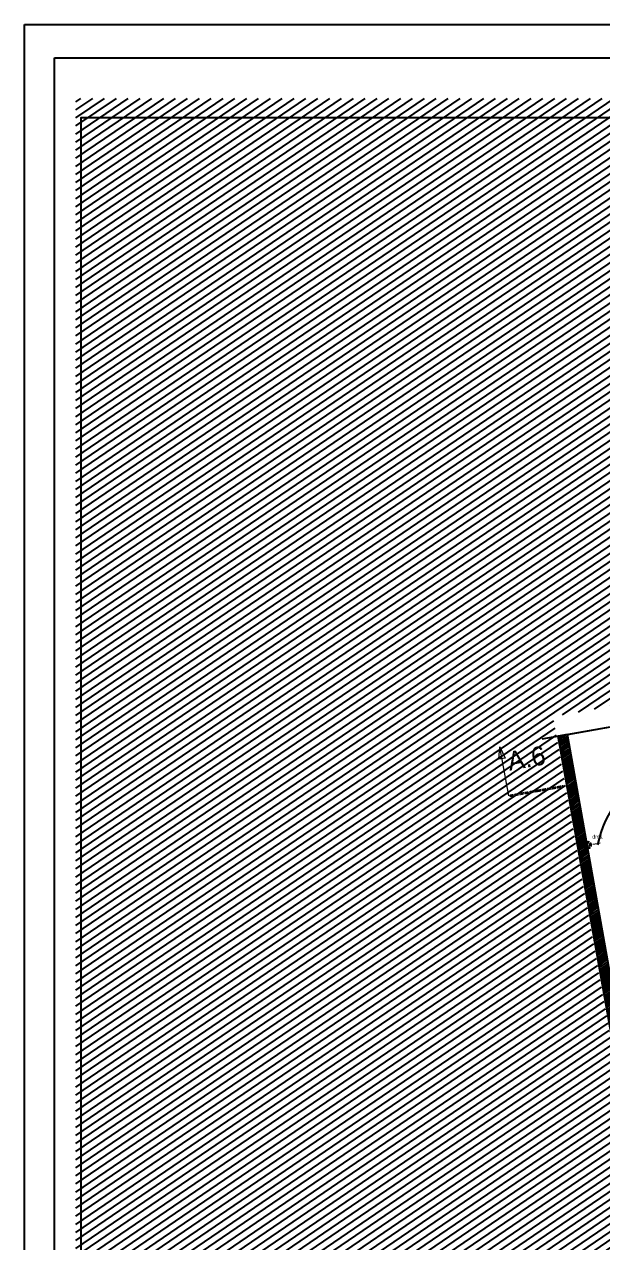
# Model space of a CAD drawing. Header units: millimetres. Extents: x 522027 to 600964, y -380282 to -298602.
# Drawn here: x 522027 to 537435, y -331059 to -298602 of the extents above; entities that cross this region are included whole.
import ezdxf

# ---------------------------------------------------------------- set-up
doc = ezdxf.new("R2010")
doc.units = ezdxf.units.MM
doc.linetypes.add('ACAD_ISO02W100', pattern=[15, 12, -3])
doc.linetypes.add('Style de ligne -6', pattern=[1.04164, 0.625, -0.20828, 0.06943, -0.13893])
doc.layers.add('3-BAT C-Niveau -2', color=7, linetype='Continuous')
doc.layers.add('prlm-ELEC-CFO', color=1, linetype='Continuous', lineweight=25)
doc.styles.add('Arial', font='arial.ttf')
doc.styles.add('Futura Std Book', font='')
doc.styles.get('Futura Std Book').set_extended_font_data('Futura Std Book')

# ---------------------------------------------------------------- blocks, each defined once
blk = doc.blocks.new('Groupe-151-1')
at = {"color": 7, "linetype": 'Continuous', "lineweight": 13}
for p, q in [((12155.1, -45244.6), (11891.7, -44551.6)), ((12254.6, -45366.8), (12560.4, -45561.2))]:
    blk.add_line(p, q, dxfattribs=at)
at = {"color": 7, "linetype": 'Continuous', "lineweight": 5, "flags": 128}
blk.add_lwpolyline([(11892.7, -44561.8), (11891.7, -44551.6), (11897.7, -44559.9)], close=True, dxfattribs=at)
at = {"color": 7, "linetype": 'Continuous', "lineweight": 13}
for centre, start, end in [((12388.8, -45155.8), 200.8091, 237.552), ((12694.5, -45350.2), 237.552, 280.7236)]:
    blk.add_arc(centre, 250, start, end, dxfattribs=at)
blk = doc.blocks.new('Groupe-193-1')
at = {"color": 7, "linetype": 'Continuous', "lineweight": 5}
blk.add_line((11534.3, -44830.2), (11487.1, -44706.3), dxfattribs=at)
at = {"color": 7, "linetype": 'Style de ligne -6', "lineweight": 35}
blk.add_line((11534.3, -44830.2), (11672.6, -44777.6), dxfattribs=at)
at = {"color": 7, "linetype": 'Continuous', "lineweight": 13, "flags": 128}
blk.add_lwpolyline([(11490.6, -44739), (11487.1, -44706.3), (11506.4, -44732.9)], close=True, dxfattribs=at)
at = {"color": 7, "insert": (11505.9, -44717.2), "char_height": 50.34, "attachment_point": 1, "rotation": 20.824, "line_spacing_factor": 0.962448, "style": 'Futura Std Book'}
blk.add_mtext('A.6', dxfattribs=at)
blk = doc.blocks.new('Groupe-194-1')
at = {"color": 7, "linetype": 'Continuous', "lineweight": 5}
blk.add_line((12463, -44477.7), (12415.9, -44353.7), dxfattribs=at)
at = {"color": 7, "linetype": 'Style de ligne -6', "lineweight": 35}
blk.add_line((12463, -44477.7), (12324.6, -44530.2), dxfattribs=at)
at = {"color": 7, "linetype": 'Continuous', "lineweight": 13, "flags": 128}
blk.add_lwpolyline([(12419.4, -44386.4), (12415.9, -44353.7), (12435.2, -44380.3)], close=True, dxfattribs=at)
at = {"color": 7}
blk.add_blockref('Groupe-193-1', (0, 0), dxfattribs=at)
at = {"color": 7, "insert": (12302.1, -44414.9), "char_height": 50.34, "attachment_point": 1, "rotation": 20.7858, "line_spacing_factor": 0.962448, "style": 'Futura Std Book'}
blk.add_mtext('A.6', dxfattribs=at)
blk = doc.blocks.new('xi.dma')
at = {"layer": 'prlm-ELEC-CFO', "color": 0, "linetype": 'ACAD_ISO02W100', "lineweight": 5, "flags": 128}
for points in [[(0, 0), (0, 35)], [(-20, 0), (20, 0)]]:
    blk.add_lwpolyline(points, dxfattribs=at)
at = {"layer": 'prlm-ELEC-CFO', "color": 0, "linetype": 'ByBlock', "lineweight": 5}
for radius, start, end in [(9, 145, 191.803), (6.5, 145, 199.0387), (9, 55, 125), (5, 145, 207.3745), (6.5, 55, 125), (5, 55, 125), (5, 332.6255, 35), (6.5, 340.9613, 35), (9, 348.197, 35)]:
    blk.add_arc((0, 2.4), radius, start, end, dxfattribs=at)

msp = doc.modelspace()

# ---------------------------------------------------------------- hatches: boundary and pattern name
at = {"layer": '3-BAT C-Niveau -2'}
h = msp.add_hatch(dxfattribs=at)
h.set_pattern_fill('MURS MACONNERIE-2', color=256, scale=10, angle=-10.7236, style=0, pattern_type=2)
h.set_pattern_definition([(34.276399, (505201.977, 142745.115), (-23.42441, 44.173488), [])])
h.paths.add_polyline_path([(537860.1, -326582.4), (538091.7, -326456.7), (536497.2, -317520.5), (536251, -317564.4)])

# ---------------------------------------------------------------- linework, layer by layer
for p, q in [((535819.3, -317641), (541926.2, -316555.3)), ((536497.2, -317520.5), (536251, -317564.4)), ((537860.1, -326582.4), (536251, -317564.4)), ((537860.1, -326582.4), (536251, -317564.4)), ((538091.7, -326456.7), (536497.2, -317520.5)), ((538091.7, -326456.7), (536497.2, -317520.5))]:
    msp.add_line(p, q, dxfattribs=at)
at = {"layer": '3-BAT C-Niveau -2', "ltscale": 50.8, "flags": 128}
for points in [[(571835.8, -335640.3), (571809, -301094), (523530.3, -301094), (523530.3, -378191.2)], [(543231.5, -331615.9), (537860.1, -326582.4), (536247.1, -317565.1), (541666, -316601.5), (542432.1, -320910.6), (550516.7, -320910.6), (550516.7, -321679.5), (553860.5, -321679.5), (553860.5, -323272), (559031.3, -323272), (559031.3, -326498.1), (566271.5, -326498.1), (566271.5, -335653.4)]]:
    msp.add_lwpolyline(points, dxfattribs=at)

# ---------------------------------------------------------------- block references
at = {"layer": '3-BAT C-Niveau -2', "xscale": 10, "yscale": 10, "zscale": 10, "rotation": 349.2763985886067}
for name in ['Groupe-194-1', 'Groupe-151-1']:
    msp.add_blockref(name, (505019.3, 142779.7), dxfattribs=at)

# ---------------------------------------------------------------- next in the draw order: texts
at = {"layer": 'prlm-ELEC-CFO', "insert": (537296.8, -320194.7), "char_height": 100, "attachment_point": 2, "line_spacing_factor": 0.8, "style": 'Arial', "bg_fill": 3, "box_fill_scale": 0.95, "bg_fill_color": 256, "bg_fill_transparency": 0}
msp.add_mtext('dma', dxfattribs=at)

# ---------------------------------------------------------------- next in the draw order: hatches: boundary and pattern name
at = {"layer": '3-BAT C-Niveau -2'}
h = msp.add_hatch(dxfattribs=at)
h.set_pattern_fill('H_FER', color=256, scale=10, angle=-10.7236, style=0, pattern_type=2)
h.set_pattern_definition([(34.276399, (1271368.98, -1040570.02), (-100.13346, 146.920128), [])])
h.paths.add_polyline_path([(536116.9, -317044.8), (541535.8, -316081.2), (542301.9, -320390.3), (550386.4, -320390.3), (550386.4, -321159.2), (553730.2, -321159.2), (553730.2, -322751.6), (558901.1, -322751.6), (558901.1, -325977.8), (566141.2, -325977.8), (566141.2, -335133), (571705.6, -335120), (571678.7, -300573.7), (523400.1, -300573.7), (523400.1, -377670.9), (569419.8, -377645.5), (570919.8, -374994.4), (571779.8, -372263.8), (572139.8, -369723.8), (572259.8, -366703.8), (571699.8, -363123.5), (571099.8, -361483.8), (570265.5, -360103.8), (569209.8, -359183.8), (567799.8, -358683.8), (565261.2, -358643.8), (565261.2, -364656.8), (565261.2, -369214.9), (551604, -369214.9), (551604, -367518.8), (543101.2, -367518.8), (543101.2, -331095.5), (537729.9, -326062)])

# ---------------------------------------------------------------- next in the draw order: linework, layer by layer
at = {"lineweight": 25}
for points in [[(522026.9, -298601.8), (596908.8, -298601.8), (596908.8, -380281.8), (522026.9, -380281.8)], [(522833.2, -299491.9), (595742.2, -299491.9), (595742.2, -379260.2), (522833.2, -379260.2)]]:
    msp.add_lwpolyline(points, close=True, dxfattribs=at)
at = {"layer": 'prlm-ELEC-CFO'}
msp.add_arc((540127.9, -321028.3), 2884, 116.22397, 168.58712, dxfattribs=at)

# ---------------------------------------------------------------- next in the draw order: block references
at = {"layer": 'prlm-ELEC-CFO', "xscale": 10, "yscale": 10, "zscale": 10, "rotation": 280.0812919908633}
msp.add_blockref('xi.dma', (537024.1, -320469.4), dxfattribs=at)

doc.saveas('drawing.dxf')
